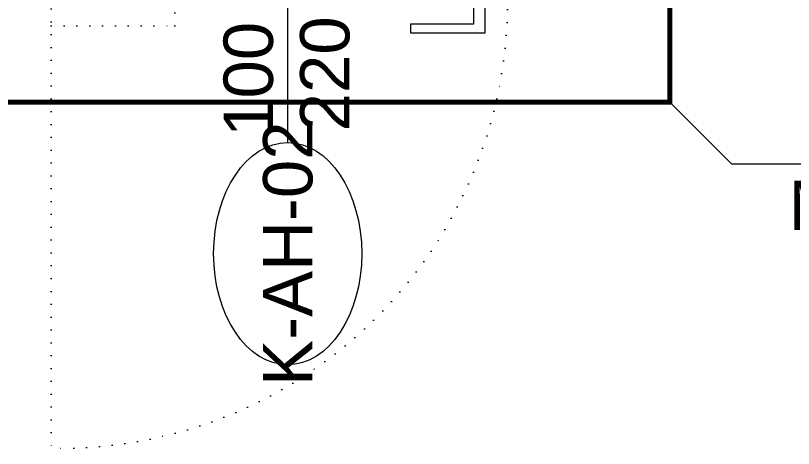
# Model space of a CAD drawing. Extents: x -1286 to 34975, y -230 to 6637.
# Drawn here: x 3325.8 to 3483.3, y 3185.5 to 3273.2 of the extents above; entities that cross this region are included whole.
import ezdxf
from ezdxf.enums import TextEntityAlignment as Align

# ---------------------------------------------------------------- set-up
doc = ezdxf.new("R2010")
doc.units = 0
doc.header["$LTSCALE"] = 20
doc.linetypes.add('DOT2', pattern=[0.125, 0, -0.125])
doc.linetypes.add('HIDDEN2', pattern=[4.7625, 3.175, -1.5875])
doc.layers.get('0').update_dxf_attribs({"color": 9, "lineweight": 9})
for name, color, linetype, lineweight in [('06D', 9, 'Continuous', 9), ('10', 9, 'Continuous', 9), ('20', 9, 'DOT2', 9), ('21', 9, 'Continuous', 9), ('22', 8, 'Continuous', 9)]:
    doc.layers.add(name, color=color, linetype=linetype, lineweight=lineweight)
doc.styles.add('Arial', font='arial.ttf', dxfattribs={"height": 2.5})

# ---------------------------------------------------------------- blocks, each defined once
blk = doc.blocks.new('0_doorno')
blk.add_lwpolyline([(4.5, 0), (12.5, 0)])
blk.add_ellipse((0, 0), major_axis=(-4.5, 0), ratio=0.666667)
at = {"style": 'Arial'}
blk.add_attdef('YUKSEKLIK', text='', height=2, dxfattribs=at).set_placement((5, 5.9), align=Align.TOP_LEFT)
blk.add_attdef('KAPINO', text='', height=1.4, dxfattribs=at).set_placement((-0.019, -0.035), align=Align.MIDDLE)
blk.add_attdef('GENISLIK', text='', height=2, dxfattribs=at).set_placement((5, -1.895), align=Align.BOTTOM_LEFT)
blk = doc.blocks.new('0_detailbox1')
blk.add_lwpolyline([(10.411, -2.5), (7.911, 0), (-5, 0)])
blk.add_circle((0, 0), 5)
at = {"style": 'Arial'}
blk.add_attdef('DETAYADI', text='', height=3, dxfattribs=at).set_placement((0, 0), align=Align.BOTTOM_CENTER)
blk.add_attdef('PAFTAADI', text='', height=2, dxfattribs=at).set_placement((0, -0.5), align=Align.TOP_CENTER)
blk = doc.blocks.new('p-krt-100lukahsapkapi')
at = {"layer": '06D'}
blk.add_lwpolyline([(11.6, -92.02), (17.85, -92.02), (17.85, -77.02), (15.98, -77.02), (15.98, -89.77), (15.98, -89.77), (11.6, -89.77), (11.6, -92.02)], dxfattribs=at)
at = {"layer": '20'}
for points in [[(10.35, -4.2), (16.35, -4.2), (16.35, -29.2), (10.35, -29.2), (10.35, -4.2)], [(10.35, -4.2), (101.95, -4.2)]]:
    blk.add_lwpolyline(points, dxfattribs=at)
blk.add_arc((11.32, -5.96), 90.64, 269.4791, 1.113, dxfattribs=at)

msp = doc.modelspace()

# ---------------------------------------------------------------- linework, layer by layer
at = {"layer": '21', "linetype": 'HIDDEN2', "ltscale": 0.1, "const_width": 1}
msp.add_lwpolyline([(3242.47, 3255.65), (3458.32, 3255.65), (3458.32, 3467.5), (3242.47, 3467.5)], close=True, dxfattribs=at)

# ---------------------------------------------------------------- block references
at = {"layer": '10', "xscale": -1, "rotation": 90}
msp.add_blockref('p-krt-100lukahsapkapi', (3328.84, 3287.5), dxfattribs=at)
at = {"layer": '21'}
ref = msp.add_blockref('0_detailbox1', (3510.37, 3243.15), dxfattribs=dict(at, xscale=5, yscale=5, zscale=5, rotation=180))
ref.add_attrib('DETAYADI', '07', dxfattribs={"layer": '0', "height": 15, "style": 'Arial'}).set_placement((3514.83, 3241.25), align=Align.BOTTOM_CENTER)
ref.add_attrib('PAFTAADI', 'M-B-500', dxfattribs={"layer": '0', "height": 10, "style": 'Arial'}).set_placement((3509.11, 3239.75), align=Align.TOP_CENTER)
at = {"layer": '22'}
ref = msp.add_blockref('0_doorno', (3380.93, 3224.98), dxfattribs=dict(at, xscale=5, yscale=5, zscale=5, rotation=90))
ref.add_attrib('KAPINO', 'K-AH-02', dxfattribs={"layer": '0', "height": 10, "rotation": 90, "style": 'Arial'}).set_placement((3380.93, 3224.98), align=Align.MIDDLE)
ref.add_attrib('GENISLIK', '100', dxfattribs={"layer": '0', "height": 10, "rotation": 90, "style": 'Arial'}).set_placement((3380.93, 3248.63), align=Align.BOTTOM_LEFT)
ref.add_attrib('YUKSEKLIK', '220', dxfattribs={"layer": '0', "height": 10, "rotation": 90, "style": 'Arial'}).set_placement((3383.43, 3249.74), align=Align.TOP_LEFT)

doc.saveas('drawing.dxf')
